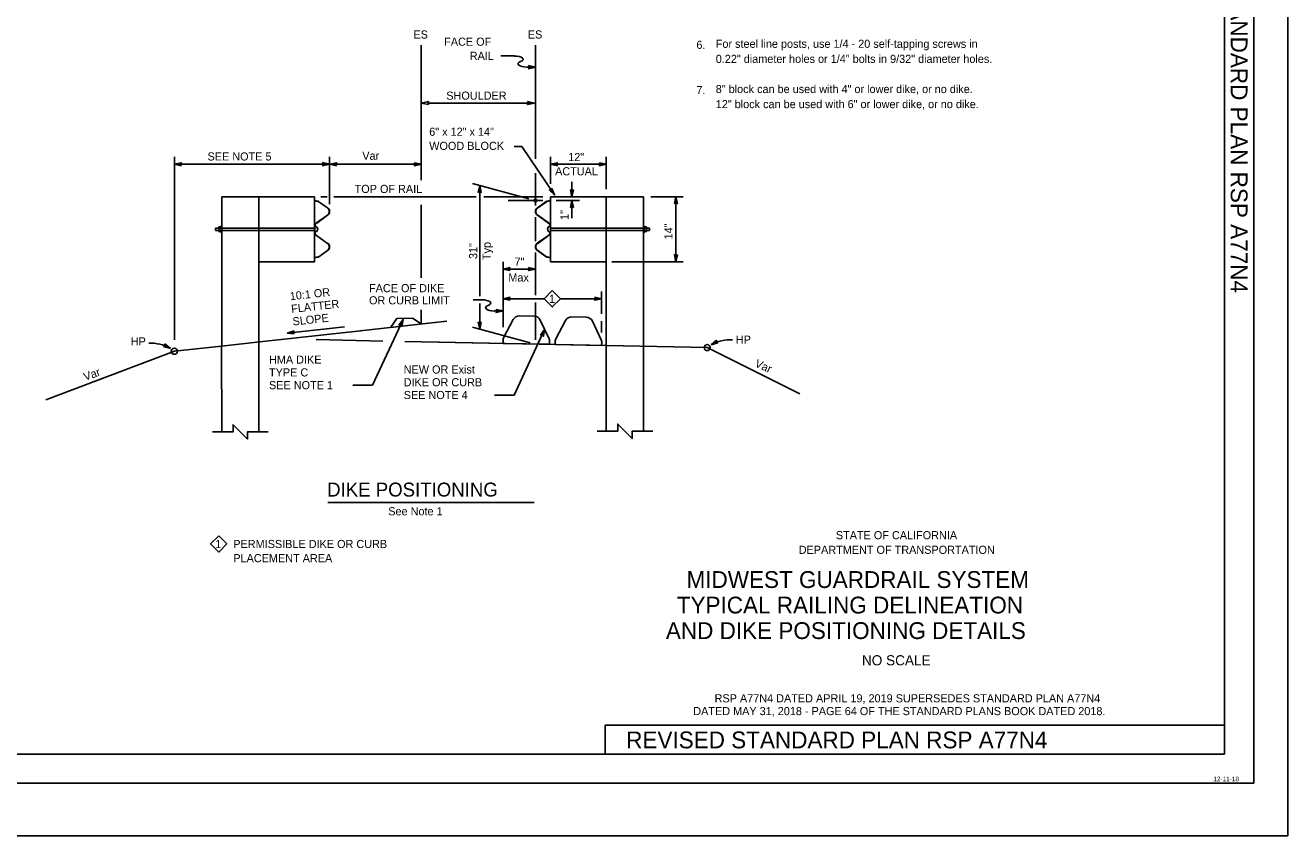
# Model space of a CAD drawing. Extents: x -894 to 866, y -476 to 714.
# Drawn here: x -222 to 866, y -476 to 222 of the extents above; entities that cross this region are included whole.
import ezdxf

# ---------------------------------------------------------------- set-up
doc = ezdxf.new("R2010")
doc.units = 0
for name, color, linetype in [('10 Sheet Format', 7, 'Continuous'), ('56 Stage 3 Anno', 7, 'Continuous'), ('57 Undefined', 7, 'Continuous'), ('60 Nongeo Data', 7, 'Continuous')]:
    doc.layers.add(name, color=color, linetype=linetype)

msp = doc.modelspace()

# ---------------------------------------------------------------- linework, layer by layer
at = {"layer": '10 Sheet Format'}
for p, q in [((811.5, -406), (811.5, 644)), ((277.7, -381), (811.5, -381)), ((277.7, -405.9), (277.7, -381)), ((-438.7, -406), (199.1, -406)), ((198.8, -406), (811.5, -406))]:
    msp.add_line(p, q, dxfattribs=at)
for points in [[(-894, 713.6), (866, 713.6), (866, -476.4), (-894, -476.4)], [(-863.4, 669), (836.6, 669), (836.6, -431), (-863.4, -431)], [(-863.4, 669), (836.6, 669), (836.6, -431), (-863.4, -431)]]:
    msp.add_lwpolyline(points, close=True, dxfattribs=at)
at = {"layer": '56 Stage 3 Anno'}
for p, q in [((119, 88.5), (119, 205)), ((217.5, 107), (217.5, 205)), ((199.5, 195.6), (187.7, 195.6)), ((217.5, 186), (210, 186)), ((216.5, 155), (124.9, 155)), ((199.2, 117.7), (205.6, 117.7)), ((233.9, 75.8), (205.6, 117.7)), ((-93.8, -49.1), (-93.8, 108.7)), ((27, 102.3), (-90.3, 102.3)), ((119, 102.3), (27, 102.3)), ((40, 68), (40, 108.7)), ((230.5, 85.4), (230.5, 108.7)), ((278.5, 102.3), (230.5, 102.3)), ((278.5, 80.7), (278.5, 108.7)), ((217.5, 66.6), (217.5, 94.7)), ((248.9, 87.1), (248.9, 74.3)), ((211.7, 72.6), (163.3, 85.6)), ((169.5, -11.4), (169.5, 83.9)), ((38, 74.3), (32.6, 74.3)), ((166.4, 74.3), (43.8, 74.3)), ((119, 4.3), (119, 67.3)), ((223.8, 74.3), (173, 74.3)), ((223.8, 71), (194, 71)), ((235.3, 71), (255.3, 71)), ((248.9, 71), (248.9, 55.8)), ((316.9, 74.3), (344.9, 74.3)), ((338.5, 74.3), (338.5, 18.3)), ((217.5, 36.1), (217.5, 56.6)), ((217.5, -10.5), (217.5, 26.1)), ((189.5, -38), (189.5, 18.3)), ((217.5, 11.9), (189.5, 11.9)), ((283.3, 18.3), (344.9, 18.3)), ((274.5, -26.6), (274.5, -7.3)), ((171.4, -14.6), (163.9, -14.6)), ((169.5, -39.8), (169.5, -17.8)), ((225, -13.7), (189.5, -13.7)), ((217.5, -49.1), (217.5, -16.9)), ((274.5, -13.7), (239, -13.7)), ((76.9, -88.2), (103.3, -31.5)), ((119, -35.4), (119, -23.3)), ((189.5, -24.2), (182, -24.2)), ((52.8, -37.9), (3.5, -43.3)), ((3.5, -43.3), (9.4, -41.3)), ((9.6, -44), (3.5, -43.3)), ((3.5, -43.3), (3.5, -43.3)), ((4.9, -43.2), (9.2, -41.7)), ((9.4, -43.7), (4.9, -43.2)), ((6.3, -43), (9, -42.1)), ((9.1, -43.3), (6.3, -43)), ((7.7, -42.9), (8.8, -42.5)), ((8.9, -43), (7.7, -42.9)), ((9.4, -41.3), (8.7, -42.7)), ((8.7, -42.7), (9.6, -44)), ((9.4, -41.3), (9.4, -41.3)), ((212.9, -51.5), (163.3, -38.2)), ((199, -96.8), (225.4, -40.1)), ((274.5, -42.6), (274.5, -33)), ((-101.8, -53.9), (-103.1, -54.7)), ((-102.4, -54.3), (-99.6, -55.1)), ((-102.1, -54.1), (-100.9, -54.4)), ((-97.2, -56.4), (-101.9, -52.4)), ((-101.9, -52.4), (-101.9, -52.4)), ((-101.9, -52.4), (-101.8, -53.9)), ((-98.4, -55.7), (-101.8, -52.8)), ((-99.6, -55.1), (-101.8, -53.2)), ((-100.9, -54.4), (-101.8, -53.6)), ((9.6, -44), (9.6, -44)), ((368.8, -53.3), (373.5, -49.3)), ((374.7, -51.7), (368.8, -53.3)), ((368.8, -53.3), (368.8, -53.3)), ((370, -52.7), (373.4, -49.7)), ((374.4, -51.5), (370, -52.7)), ((371.3, -52), (373.5, -50.1)), ((374, -51.3), (371.3, -52)), ((372.5, -51.4), (373.4, -50.6)), ((373.7, -51), (372.5, -51.4)), ((373.5, -49.3), (373.4, -50.9)), ((373.4, -50.9), (374.7, -51.7)), ((373.5, -49.3), (373.5, -49.3)), ((374.7, -51.7), (374.7, -51.7)), ((-103.1, -54.7), (-103.1, -54.7)), ((-103.1, -54.7), (-97.2, -56.4)), ((-102.8, -54.5), (-98.4, -55.7)), ((-97.2, -56.4), (-97.2, -56.4)), ((60, -88.2), (76.9, -88.2)), ((182.1, -96.8), (199, -96.8))]:
    msp.add_line(p, q, dxfattribs=at)
for points in [[(211.6, 187.3), (217.5, 186), (211.6, 184.6), (211.8, 185), (216.2, 185.9), (211.8, 186.9), (212, 186.6), (214.8, 186), (212, 185.3), (212.2, 185.7), (213.4, 186), (212.2, 186.2), (212.4, 186), (211.6, 184.6), (212.4, 186)], [(118.9, 155), (125.2, 153.8), (124.9, 155), (125.2, 156.2)], [(210.6, 156.3), (216.5, 155), (210.6, 153.7), (210.8, 154), (215.2, 155), (210.8, 156), (211.1, 155.6), (213.8, 155), (211.1, 154.4), (211.3, 154.7), (212.5, 155), (211.3, 155.3), (211.4, 155), (210.6, 153.7), (211.4, 155)], [(-87.9, 101), (-93.8, 102.3), (-87.9, 103.6), (-88.1, 103.3), (-92.4, 102.3), (-88.1, 101.4), (-88.3, 101.7), (-91.1, 102.3), (-88.3, 102.9), (-88.5, 102.6), (-89.7, 102.3), (-88.5, 102.1), (-88.7, 102.3), (-87.9, 103.6), (-88.7, 102.3)], [(34, 103.7), (40, 102.3), (34, 101), (34.3, 101.4), (38.6, 102.3), (34.3, 103.3), (34.5, 103), (37.2, 102.3), (34.5, 101.7), (34.7, 102.1), (35.9, 102.3), (34.7, 102.6), (34.8, 102.3), (34, 101), (34.8, 102.3)], [(46, 101), (40.1, 102.3), (46, 103.6), (45.8, 103.3), (41.5, 102.3), (45.8, 101.4), (45.6, 101.7), (42.8, 102.3), (45.6, 102.9), (45.4, 102.6), (44.2, 102.3), (45.4, 102.1), (45.2, 102.3), (46, 103.6), (45.2, 102.3)], [(113.1, 103.6), (119, 102.3), (113.1, 101), (113.3, 101.4), (117.6, 102.3), (113.3, 103.3), (113.5, 102.9), (116.2, 102.3), (113.5, 101.7), (113.7, 102.1), (114.9, 102.3), (113.7, 102.6), (113.8, 102.3), (113.1, 101), (113.8, 102.3)], [(236.4, 101), (230.5, 102.3), (236.4, 103.6), (236.2, 103.3), (231.9, 102.3), (236.2, 101.4), (236, 101.7), (233.2, 102.3), (236, 102.9), (235.8, 102.6), (234.6, 102.3), (235.8, 102.1), (235.6, 102.3), (236.4, 103.6), (235.6, 102.3)], [(272.6, 103.6), (278.5, 102.3), (272.6, 101), (272.8, 101.4), (277.2, 102.3), (272.8, 103.3), (273, 102.9), (275.8, 102.3), (273, 101.7), (273.2, 102.1), (274.4, 102.3), (273.2, 102.6), (273.4, 102.3), (272.6, 101), (273.4, 102.3)], [(168.2, 78), (169.5, 83.9), (170.8, 78), (170.5, 78.2), (169.5, 82.5), (168.6, 78.2), (168.9, 78.4), (169.5, 81.2), (170.1, 78.4), (169.8, 78.6), (169.5, 79.8), (169.2, 78.6), (169.5, 78.8), (170.8, 78), (169.5, 78.8)], [(231.6, 81.4), (233.9, 75.8), (229.5, 80), (229.9, 80), (233.1, 76.9), (231.5, 81.1), (231.3, 80.7), (232.3, 78), (230.3, 80), (230.7, 80), (231.6, 79.2), (231.1, 80.3), (231, 80), (229.5, 80), (231, 80)], [(250.2, 80.2), (248.9, 74.3), (247.6, 80.2), (248, 80), (248.9, 75.7), (249.9, 80), (249.5, 79.8), (248.9, 77), (248.3, 79.8), (248.7, 79.6), (248.9, 78.4), (249.2, 79.6), (248.9, 79.4), (247.6, 80.2), (248.9, 79.4)], [(247.6, 65.1), (248.9, 71), (250.2, 65.1), (249.9, 65.3), (248.9, 69.7), (248, 65.3), (248.3, 65.5), (248.9, 68.3), (249.5, 65.5), (249.2, 65.8), (248.9, 67), (248.6, 65.8), (248.9, 65.9), (250.2, 65.1), (248.9, 65.9)], [(337.2, 68.4), (338.5, 74.3), (339.8, 68.4), (339.5, 68.6), (338.5, 73), (337.6, 68.6), (337.9, 68.8), (338.5, 71.6), (339.1, 68.8), (338.8, 69.1), (338.5, 70.2), (338.2, 69), (338.5, 69.2), (339.8, 68.4), (338.5, 69.2)], [(339.8, 24.2), (338.5, 18.3), (337.2, 24.2), (337.6, 24), (338.5, 19.7), (339.5, 24), (339.1, 23.8), (338.5, 21), (337.9, 23.8), (338.3, 23.6), (338.5, 22.4), (338.8, 23.6), (338.5, 23.4), (337.2, 24.2), (338.5, 23.4)], [(195.4, 10.6), (189.5, 11.9), (195.4, 13.2), (195.2, 12.9), (190.9, 11.9), (195.2, 11), (195, 11.3), (192.2, 11.9), (195, 12.5), (194.8, 12.2), (193.6, 11.9), (194.8, 11.7), (194.6, 11.9), (195.4, 13.2), (194.6, 11.9)], [(211.6, 13.2), (217.5, 11.9), (211.6, 10.6), (211.8, 11), (216.2, 11.9), (211.8, 12.9), (212, 12.5), (214.8, 11.9), (212, 11.3), (212.2, 11.7), (213.4, 11.9), (212.2, 12.2), (212.4, 11.9), (211.6, 10.6), (212.4, 11.9)], [(195.4, -15), (189.5, -13.7), (195.4, -12.4), (195.2, -12.7), (190.9, -13.7), (195.2, -14.6), (195, -14.3), (192.2, -13.7), (195, -13.1), (194.8, -13.4), (193.6, -13.7), (194.8, -13.9), (194.6, -13.7), (195.4, -12.4), (194.6, -13.7)], [(268.6, -12.4), (274.5, -13.7), (268.6, -15), (268.8, -14.6), (273.2, -13.7), (268.8, -12.7), (269, -13.1), (271.8, -13.7), (269, -14.3), (269.2, -13.9), (270.4, -13.7), (269.2, -13.4), (269.4, -13.7), (268.6, -15), (269.4, -13.7)], [(99.8, -36.4), (103.3, -31.5), (102.2, -37.5), (102, -37.1), (102.8, -32.8), (100.2, -36.4), (100.6, -36.3), (102.3, -34), (101.7, -36.8), (101.5, -36.5), (101.7, -35.3), (101, -36.3), (101.3, -36.2), (102.2, -37.5), (101.3, -36.2)], [(183.6, -22.9), (189.5, -24.2), (183.6, -25.5), (183.8, -25.2), (188.2, -24.2), (183.8, -23.2), (184, -23.6), (186.8, -24.2), (184, -24.8), (184.2, -24.5), (185.4, -24.2), (184.2, -23.9), (184.4, -24.2), (183.6, -25.5), (184.4, -24.2)], [(170.8, -33.9), (169.5, -39.8), (168.2, -33.9), (168.6, -34.1), (169.5, -38.5), (170.5, -34.1), (170.1, -34.4), (169.5, -37.1), (168.9, -34.4), (169.3, -34.6), (169.5, -35.8), (169.8, -34.6), (169.5, -34.7), (168.2, -33.9), (169.5, -34.7)], [(221.9, -45), (225.4, -40.1), (224.3, -46), (224, -45.7), (224.9, -41.4), (222.3, -45), (222.7, -44.9), (224.3, -42.6), (223.8, -45.4), (223.6, -45.1), (223.8, -43.8), (223.1, -44.8), (223.4, -44.8), (224.3, -46), (223.4, -44.8)]]:
    msp.add_lwpolyline(points, close=True, dxfattribs=at)
for centre in [(365.5, -55.7), (-93.8, -58.9)]:
    msp.add_circle(centre, 2.61, dxfattribs=at)
for centre, major_axis, ratio, start_param, end_param in [((199.4, 192.7), (7.5, 0), 0.375, 5.497747, 7.861127), ((210, 188.8), (7.5, 0), 0.375, 2.356226, 4.712389), ((171.4, -17.4), (7.5, 0), 0.375, 5.497747, 7.861127), ((182, -21.4), (7.5, 0), 0.375, 2.356226, 4.712389), ((-114.1, -109), (-0.7, 57.1), 0.776237, 5.876054, 6.302922), ((385.8, -106), (0.7, 57.1), 0.776237, 6.263449, 6.690317)]:
    msp.add_ellipse(centre, major_axis=major_axis, ratio=ratio, start_param=start_param, end_param=end_param, dxfattribs=at)
at = {"layer": '57 Undefined'}
msp.add_line((38.5, -189.1), (216.3, -189.1), dxfattribs=at)
at = {"layer": '60 Nongeo Data'}
for p, q in [((-53, -54.4), (-53, 74.3)), ((-21, 74.3), (-53, 74.3)), ((-21, -50.9), (-21, 74.3)), ((27, 74.3), (-21, 74.3)), ((27, 18.3), (27, 74.3)), ((27, 71), (30, 70.5)), ((30, 70.3), (27, 70.8)), ((38.2, 64.6), (30.6, 70)), ((226.8, 70.2), (219.2, 64.8)), ((219.4, 64.6), (227, 70)), ((230.5, 71), (227.5, 70.5)), ((227.6, 70.3), (230.5, 70.8)), ((230.5, 74.3), (278.5, 74.3)), ((230.5, 18.3), (230.5, 74.3)), ((278.5, 74.3), (310.5, 74.3)), ((278.5, -53.9), (278.5, 74.3)), ((310.5, -54.6), (310.5, 74.3)), ((28.7, 51.8), (38.2, 58.5)), ((38.3, 58.3), (28.9, 51.6)), ((219.2, 58.3), (228.7, 51.6)), ((228.8, 51.8), (219.4, 58.5)), ((-53.5, 47.3), (-58.2, 47.3)), ((-58.2, 47.3), (-58.2, 45.3)), ((-53.5, 45.3), (-58.2, 45.3)), ((-55.5, 48.3), (-55.5, 44.3)), ((-53.5, 48.3), (-55.5, 48.3)), ((-53.5, 44.3), (-55.5, 44.3)), ((-53.5, 49.3), (-53.5, 47.3)), ((-53, 49.3), (-53.5, 49.3)), ((-53.5, 47.3), (-53.5, 45.3)), ((-53.5, 45.3), (-53.5, 43.3)), ((-53, 47.3), (27, 47.3)), ((-53, 45.3), (27, 45.3)), ((27.3, 43.8), (27.3, 48.8)), ((27.3, 48.6), (27.3, 44.1)), ((230.3, 43.8), (230.3, 48.8)), ((230.3, 48.6), (230.3, 44.1)), ((230.5, 47.3), (310.5, 47.3)), ((230.5, 45.3), (310.5, 45.3)), ((310.5, 49.3), (311.1, 49.3)), ((311.1, 49.3), (311.1, 47.3)), ((311.1, 48.3), (313.1, 48.3)), ((311.1, 47.3), (315.8, 47.3)), ((311.1, 47.3), (311.1, 45.3)), ((311.1, 45.3), (315.8, 45.3)), ((311.1, 45.3), (311.1, 43.3)), ((311.1, 44.3), (313.1, 44.3)), ((313.1, 48.3), (313.1, 44.3)), ((315.8, 47.3), (315.8, 45.3)), ((-53, 43.3), (-53.5, 43.3)), ((38.2, 34.1), (28.7, 40.8)), ((228.7, 41), (219.2, 34.4)), ((219.4, 34.1), (228.8, 40.8)), ((310.5, 43.3), (311.1, 43.3)), ((27, 21.9), (30, 22.4)), ((30, 22.1), (27, 21.6)), ((30.6, 22.6), (38.2, 28)), ((38.3, 27.8), (30.7, 22.4)), ((219.2, 27.8), (226.8, 22.4)), ((227, 22.6), (219.4, 28)), ((227.5, 22.1), (230.5, 21.6)), ((230.5, 21.9), (227.6, 22.4)), ((27, 18.3), (-21, 18.3)), ((230.5, 18.3), (278.5, 18.3)), ((66.7, -41.3), (-20, -50.8)), ((141.2, -33.1), (66.5, -41.3)), ((-20, -50.8), (-53.1, -54.4)), ((-21, -50.9), (-21, -128.4)), ((85.9, -50.1), (28.5, -48.9)), ((365.5, -55.7), (104.8, -50.5)), ((365.5, -55.7), (120.1, -50.8)), ((278.5, -53.9), (278.5, -127.9)), ((310.6, -50.4), (310.6, -127.9)), ((-93.8, -58.9), (-204.7, -100.8)), ((-53.1, -54.4), (-93.8, -58.9)), ((-53.1, -54.4), (-53, -128.4)), ((365.5, -55.7), (445.5, -95.7)), ((365.5, -55.7), (445.5, -95.7))]:
    msp.add_line(p, q, dxfattribs=at)
for points in [[(232, -6.6), (239, -13.7), (232, -20.7), (225, -13.7)], [(-55.6, -218), (-48.6, -225), (-55.6, -232), (-62.7, -225)]]:
    msp.add_lwpolyline(points, close=True, dxfattribs=at)
for points in [[(92.9, -38.2), (98.1, -30.8), (111.4, -30.5), (119, -35.4)], [(198.3, -31.6), (190, -47.3)], [(216.3, -28.7), (203.7, -28.4), (203.7, -28.4)], [(229.2, -48.1), (221.6, -32.1)], [(243.3, -32.5), (235, -48.2)], [(261.3, -29.6), (248.7, -29.3), (248.7, -29.3)], [(274.2, -49), (266.6, -33)], [(189.6, -49.1), (189.5, -52.1), (229.5, -52.9), (229.6, -49.9)], [(234.6, -50), (234.5, -53), (274.5, -53.8), (274.6, -50.8)], [(-61, -128.4), (-43.2, -128.4), (-43.2, -122.2), (-30.8, -134.6), (-30.8, -128.4), (-13, -128.4)], [(270.6, -127.9), (288.4, -127.9), (288.4, -121.7), (300.8, -134.1), (300.8, -127.9), (318.6, -127.9)]]:
    msp.add_lwpolyline(points, dxfattribs=at)
msp.add_circle((217.5, 71), 1.23, dxfattribs=at)
for centre, radius, start, end in [((29.7, 68.8), 1.75, 54.852, 80), ((29.7, 68.8), 1.5, 54.852, 80), ((227.8, 68.8), 1.75, 100, 125.148), ((227.8, 68.8), 1.5, 100, 125.148), ((36, 61.6), 3.75, 305.1461, 54.8378), ((36, 61.6), 4, 305.1461, 54.8378), ((221.5, 61.6), 4, 125.1622, 234.8539), ((221.5, 61.6), 3.75, 125.1622, 234.8539), ((31, 48.6), 4, 125.1612, 179.9985), ((31, 44.1), 4, 180.0103, 234.8388), ((31, 48.6), 3.75, 125.1612, 180), ((27.3, 46.3), 2.5, 270, 90), ((31, 44.1), 3.75, 180.0103, 234.8388), ((230.3, 46.3), 2.5, 90, 270), ((226.5, 48.6), 3.75, 0, 54.8388), ((226.5, 44.1), 3.75, 305.1612, 359.9897), ((226.5, 48.6), 4, 0.0015, 54.8388), ((226.5, 44.1), 4, 305.1612, 359.9897), ((36, 31.1), 3.75, 305.1426, 54.8569), ((36, 31.1), 4, 305.1426, 54.8569), ((221.5, 31.1), 4, 125.1431, 234.8574), ((221.5, 31.1), 3.75, 125.1431, 234.8574), ((29.7, 23.9), 1.5, 280, 305.1437), ((29.7, 23.9), 1.75, 280, 305.1437), ((227.8, 23.9), 1.75, 234.8563, 260), ((227.8, 23.9), 1.5, 234.8563, 260), ((203.6, -34.4), 6, 88.8545, 152.2892), ((216.2, -34.7), 6, 25.4193, 88.8542), ((248.6, -35.3), 6, 88.8545, 152.2892), ((261.2, -35.6), 6, 25.4193, 88.8542), ((193.6, -49.2), 4, 152.2892, 178.8542), ((225.6, -49.8), 4, 358.8542, 25.4193), ((238.6, -50.1), 4, 152.2892, 178.8542), ((270.6, -50.7), 4, 358.8542, 25.4193)]:
    msp.add_arc(centre, radius, start, end, dxfattribs=at)

# ---------------------------------------------------------------- texts
at = {"layer": '10 Sheet Format'}
msp.add_text('2018 REVISED STANDARD PLAN RSP A77N4', height=14.5, rotation=270, dxfattribs=at).set_placement((816.8, 403))
for s, height, p in [('STATE OF CALIFORNIA', 7, (476.4, -220.9)), ('DEPARTMENT OF TRANSPORTATION', 7, (444.4, -233.5)), ('MIDWEST GUARDRAIL SYSTEM', 14.5, (347.7, -262.9)), ('TYPICAL RAILING DELINEATION', 14.5, (339.3, -284.9)), ('AND DIKE POSITIONING DETAILS', 14.5, (329.9, -306.9)), ('NO SCALE', 8.75, (498.9, -329.6)), ('RSP A77N4 DATED APRIL 19, 2019 SUPERSEDES STANDARD PLAN A77N4', 7, (371.9, -361.5)), ('DATED MAY 31, 2018 - PAGE 64 OF THE STANDARD PLANS BOOK DATED 2018.', 7, (353.5, -372.5)), ('REVISED STANDARD PLAN RSP A77N4', 14.5, (295.7, -401.1)), ('12-11-18', 4, (801.8, -429.5))]:
    msp.add_text(s, height=height, dxfattribs=at).set_placement(p)
at = {"layer": '57 Undefined'}
for s, height, p in [('6.', 7, (356.2, 201.7)), ('For steel line posts, use 1/4 - 20 self-tapping screws in', 7, (372.9, 202.6)), ('0.22" diameter holes or 1/4" bolts in 9/32" diameter holes.', 7, (372.9, 189.6)), ('7.', 7, (356.2, 162.7)), ('8" block can be used with 4" or lower dike, or no dike.', 7, (372.9, 163.6)), ('12" block can be used with 6" or lower dike, or no dike.', 7, (372.9, 150.6)), ('TOP OF RAIL', 7, (61.6, 77.5)), ('HP', 7, (-131.4, -53.9)), ('HP', 7, (390.2, -52.4)), ('DIKE POSITIONING', 12, (37.9, -184.1)), ('See Note 1', 7, (90.6, -200.3))]:
    msp.add_text(s, height=height, dxfattribs=at).set_placement(p)
for s, rotation, p in [('10:1 OR', 6.2686, (6.1, -15)), ('FLATTER', 6.2686, (7.3, -25.9)), ('SLOPE', 6.2686, (8.5, -36.8)), ('Var', 20, (-170.6, -84.5)), ('Var', 335.5615, (406, -71.8))]:
    msp.add_text(s, height=7, rotation=rotation, dxfattribs=at).set_placement(p)
at = {"layer": '60 Nongeo Data'}
for s, p in [('ES', (112.3, 210.6)), ('ES', (210.9, 210.6)), ('FACE OF ', (138.8, 204.4)), ('RAIL', (160.8, 192.2)), ('SHOULDER', (140.6, 157.9)), ('6" x 12" x 14"', (125.9, 126.8)), ('WOOD BLOCK', (125.9, 114.6)), ('SEE NOTE 5', (-65.2, 105.5)), ('Var', (68.2, 106.1)), ('12"', (245.7, 105)), ('ACTUAL', (234.4, 92.7)), ('7"', (199.4, 14.8)), ('Max', (194.1, 1.2)), ('FACE OF DIKE', (74, -8)), ('1', (229.2, -17.2)), ('OR CURB LIMIT', (74, -18.5)), ('HMA DIKE', (-12.2, -69.6)), ('TYPE C', (-12.2, -80.6)), ('NEW OR Exist', (103.9, -78.1)), ('SEE NOTE 1', (-12.2, -91.6)), ('DIKE OR CURB', (103.9, -89.1)), ('SEE NOTE 4', (103.9, -100.1)), ('1', (-58.5, -228.5)), ('PERMISSIBLE DIKE OR CURB', (-43, -228.5)), ('PLACEMENT AREA', (-43, -240.7))]:
    msp.add_text(s, height=7, dxfattribs=at).set_placement(p)
for s, p in [('1"', (246, 54.3)), ('14"', (335.6, 37.5)), ('31"', (167.3, 20.6)), ('Typ', (178.9, 19.7))]:
    msp.add_text(s, height=7, rotation=90, dxfattribs=at).set_placement(p)

doc.saveas('drawing.dxf')
